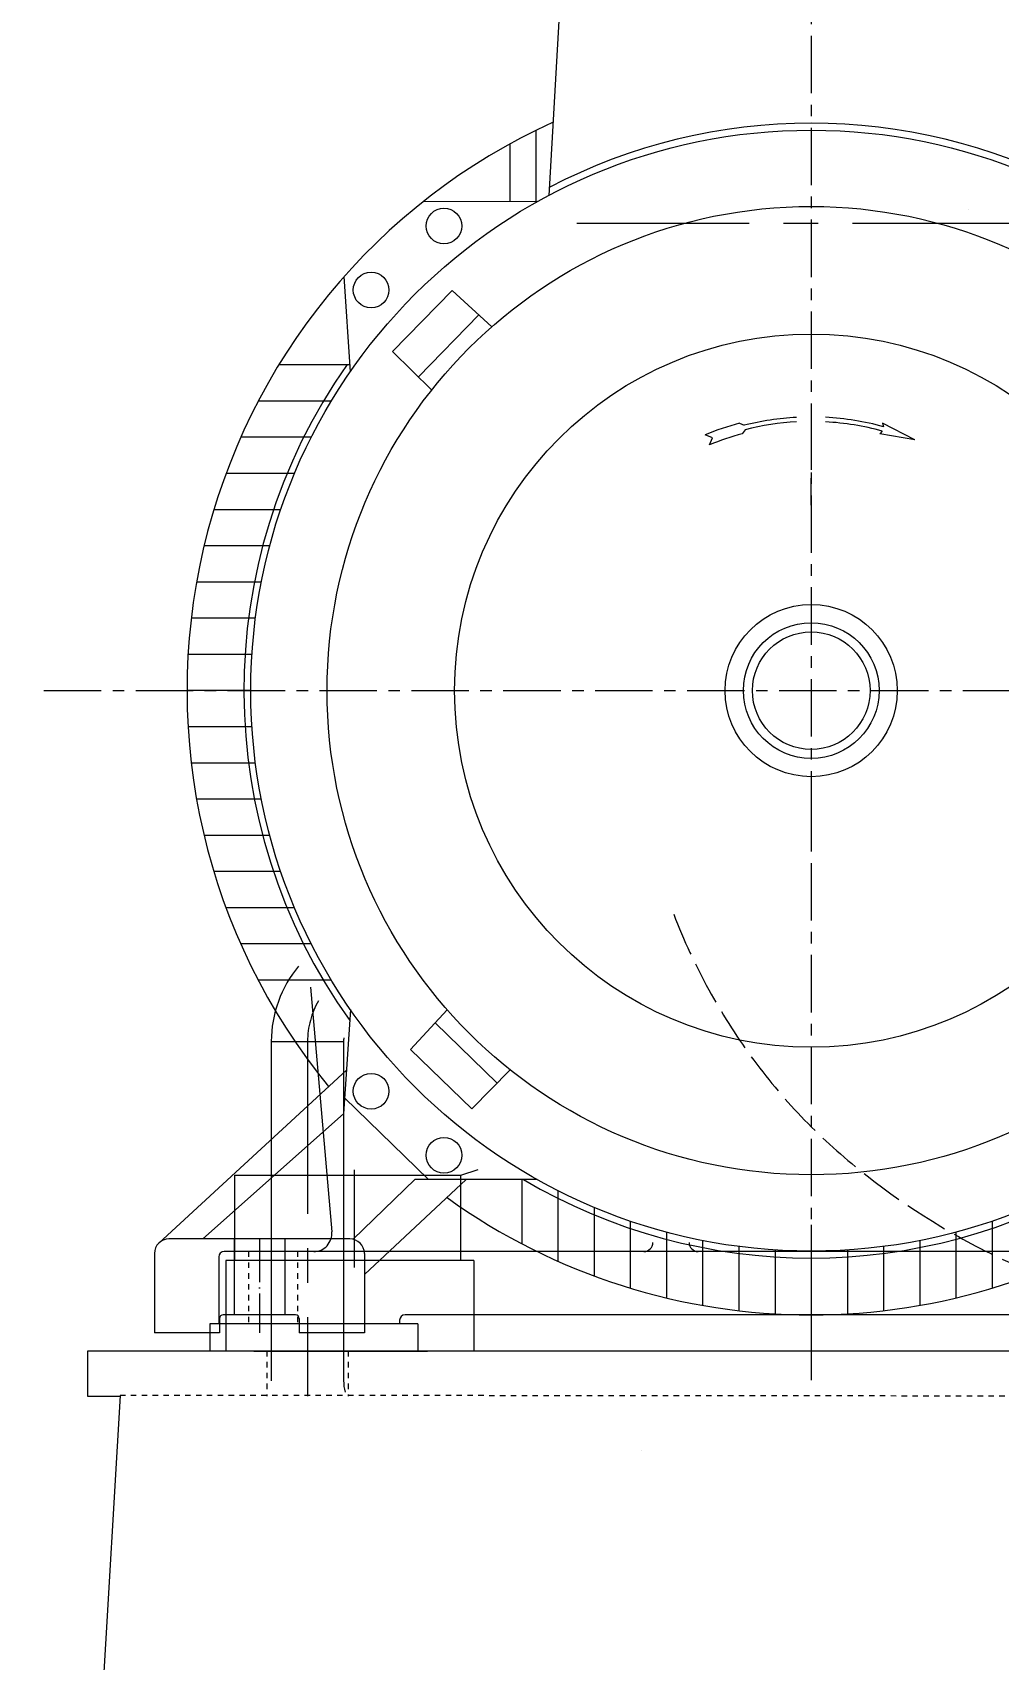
# Model space of a CAD drawing. Header units: inches. Extents: x 0 to 22015, y 0 to 16774.
# Drawn here: x 4342 to 4876, y 3757 to 4656 of the extents above; entities that cross this region are included whole.
import ezdxf

# ---------------------------------------------------------------- set-up
doc = ezdxf.new("R2010")
doc.units = ezdxf.units.IN
doc.header["$MEASUREMENT"] = 0
for name, pattern in [('ACAD_ISO02W100', [15, 12, -3]), ('ACAD_ISO04W100', [30, 24, -3, 0, -3]), ('CENTER', [50.8, 31.75, -6.35, 6.35, -6.35]), ('EB_DASH', [6, 3, -3])]:
    doc.linetypes.add(name, pattern=pattern)
for name, color, linetype, lineweight in [('CAXA0', 7, 'Continuous', 5), ('CAXA1', 5, 'CENTER', 5), ('CAXA2', 6, 'EB_DASH', 5), ('图层1', 1, 'ACAD_ISO04W100', 5)]:
    doc.layers.add(name, color=color, linetype=linetype, lineweight=lineweight)
doc.styles.add('Roman', font='arial.ttf')

msp = doc.modelspace()

# ---------------------------------------------------------------- linework, layer by layer
at = {"color": 7, "linetype": 'ACAD_ISO02W100', "lineweight": 5, "ltscale": 2}
msp.add_open_spline([(4696.29, 4168.67), (4701.78, 4154.34), (4720.58, 4114.03), (4763.96, 4053.82), (4833.15, 3999.29), (4913.02, 3959.05), (4993.02, 3950.78), (5043.09, 3953.83), (5063.15, 3956.86)], degree=3, knots=[922.637074, 922.637074, 922.637074, 922.637074, 968.691731, 1055.705871, 1143.309144, 1231.838631, 1320.822914, 1381.864996, 1381.864996, 1381.864996, 1381.864996], dxfattribs=at)
at = {"layer": 'CAXA0', "color": 7, "linetype": 'Continuous', "lineweight": 5}
for p, q in [((4717.71, 4431.98), (4713.7, 4433.57)), ((4732.58, 4439.99), (4735.18, 4438.86)), ((4735.79, 4436.43), (4734.13, 4434.19)), ((4811.54, 4435.69), (4810.23, 4434.23)), ((4829.58, 4430.8), (4810.23, 4434.23)), ((4811.78, 4440.03), (4812.2, 4438.1)), ((4829.58, 4430.8), (4811.78, 4440.03)), ((4716, 4428.03), (4717.71, 4431.98)), ((4495.45, 4128.33), (4507.28, 3993.09)), ((4473.87, 4098.32), (4503.82, 4098.32)), ((4473.87, 4098.32), (4473.87, 3910.78)), ((4473.87, 4098.32), (4513.82, 4098.32)), ((4513.82, 4098.32), (4513.82, 3910.96)), ((4453.68, 3977.21), (4453.68, 4024.4)), ((4453.68, 4024.4), (4578.68, 4024.4)), ((4578.68, 4024.4), (4588.28, 4027.52)), ((4578.68, 3977.21), (4578.68, 4024.4)), ((4444.8, 3979.22), (4444.8, 3942.22)), ((5189.3, 3982.22), (4447.8, 3982.22)), ((4585.79, 3977.21), (4448.68, 3977.21)), ((4448.68, 3977.21), (4448.68, 3927.22)), ((4585.79, 3977.21), (4585.79, 3927.22)), ((4512.29, 3942.22), (4439.8, 3942.22)), ((4439.8, 3942.22), (4439.8, 3927.22)), ((4450.79, 3942.22), (4439.8, 3942.22)), ((4512.3, 3942.22), (4444.8, 3942.22)), ((4554.8, 3942.22), (4459.8, 3942.22)), ((4544.8, 3944.22), (4544.8, 3942.22)), ((5079.3, 3947.22), (4547.8, 3947.22)), ((4554.8, 3942.22), (4554.8, 3927.22)), ((4372.29, 3927.22), (4372.29, 3902.22)), ((4372.29, 3927.22), (4372.29, 3902.22)), ((5262.29, 3927.22), (4372.29, 3927.22)), ((5232.29, 3927.22), (4402.29, 3927.22)), ((4464.29, 3927.22), (4560.29, 3927.22)), ((4390.24, 3902.62), (4366.5, 3497.22)), ((4372.29, 3902.22), (4390.22, 3902.22))]:
    msp.add_line(p, q, dxfattribs=at)
for centre, radius in [((4772.29, 4292.26), 37.5), ((4772.3, 4292.21), 32.5), ((4772.3, 4292.21), 32.5)]:
    msp.add_circle(centre, radius, dxfattribs=at)
for centre, radius, start, end in [((5002.3, 4292.22), 302, 118.22705, 118.22716), ((4772.26, 4292.22), 151.25, 93.0474, 104.19107), ((4772.26, 4292.22), 151.25, 74.68662, 86.98353), ((4772.26, 4292.22), 153, 105.02886, 112.5006), ((4772.26, 4292.22), 147, 105.03004, 112.50062), ((4772.26, 4292.22), 148.75, 93.09867, 104.19107), ((4772.26, 4292.22), 148.75, 74.68662, 86.93278), ((4538.9, 4098.32), 65.03, 140.18674, 180), ((4538.9, 4098.32), 25.08, 175.48077, 180), ((4497.32, 3992.22), 10, 270, 5), ((4679.8, 3987.22), 5, 270, 0), ((4709.8, 3987.22), 5, 180, 270), ((4447.8, 3979.22), 3, 90, 180), ((4547.8, 3944.22), 3, 90, 180), ((4538.82, 3910.96), 25, 180, 195)]:
    msp.add_arc(centre, radius, start, end, dxfattribs=at)
at = {"layer": 'CAXA1', "linetype": 'CENTER', "lineweight": 5}
for p, q in [((4772.29, 4958.94), (4772.29, 3907.5)), ((4348.1, 4292.21), (5196.49, 4292.21))]:
    msp.add_line(p, q, dxfattribs=at)
at = {"layer": 'CAXA1', "linetype": 'CENTER', "lineweight": 5, "ltscale": 3}
for p, q in [((4642.73, 4550.62), (5088.62, 4550.62)), ((4772.25, 4430.22), (4772.25, 4414.22)), ((4772.29, 4394.71), (4772.29, 4409.71)), ((4772.3, 4224.71), (4772.3, 4209.71)), ((4493.9, 4098.32), (4493.9, 3902.22)), ((4519.68, 4027.4), (4519.68, 3973.4)), ((4772.29, 3997), (4772.29, 3916.75)), ((4772.29, 3927.23), (4772.29, 3916.75)), ((4678.39, 3872.21), (4678.29, 3872.21))]:
    msp.add_line(p, q, dxfattribs=at)
msp.add_arc((4538.9, 4098.32), 45, 149.93289, 180, dxfattribs=at)
at = {"layer": 'CAXA2', "color": 7, "linetype": 'EB_DASH', "lineweight": 5}
for p, q in [((4461.3, 3982.22), (4461.3, 3942.22)), ((4488.3, 3982.22), (4488.3, 3942.22)), ((4471.4, 3927.22), (4471.4, 3902.22)), ((4516.4, 3927.22), (4516.4, 3902.22)), ((4390.26, 3902.92), (5244.36, 3902.22))]:
    msp.add_line(p, q, dxfattribs=at)
at = {"layer": '图层1', "color": 7, "linetype": 'ByBlock', "lineweight": 5}
for p, q in [((4637.65, 4744.69), (4627.24, 4565.9)), ((4620.13, 4601.84), (4620.13, 4562.46)), ((4605.64, 4594.29), (4605.64, 4562.44)), ((4620.92, 4562.46), (4557.82, 4562.44)), ((4517.59, 4468.49), (4514.08, 4521.01)), ((4540.91, 4479.69), (4573.79, 4513.42)), ((4595.75, 4493.29), (4573.79, 4513.42)), ((4555.15, 4465.64), (4588.54, 4499.9)), ((4562.52, 4458.36), (4540.91, 4479.69)), ((4478.16, 4472.51), (4517.32, 4472.51)), ((4507.06, 4452.21), (4466.64, 4452.21)), ((4495.98, 4432.21), (4456.98, 4432.21)), ((4486.73, 4412.21), (4448.84, 4412.21)), ((4479.12, 4392.21), (4442.11, 4392.21)), ((4473.05, 4372.21), (4436.7, 4372.21)), ((4468.41, 4352.21), (4432.55, 4352.21)), ((4465.13, 4332.21), (4429.62, 4332.21)), ((4463.19, 4312.21), (4427.87, 4312.21)), ((4462.54, 4292.21), (4427.29, 4292.21)), ((4463.19, 4272.21), (4427.87, 4272.21)), ((4465.13, 4252.21), (4429.62, 4252.21)), ((4468.41, 4232.21), (4432.55, 4232.21)), ((4473.05, 4212.21), (4436.7, 4212.21)), ((4479.12, 4192.21), (4442.11, 4192.21)), ((4486.73, 4172.21), (4448.84, 4172.21)), ((4495.98, 4152.21), (4456.98, 4152.21)), ((4507.06, 4132.21), (4466.64, 4132.21)), ((4517.59, 4115.93), (4513.74, 4058.38)), ((4571.03, 4115.88), (4550.89, 4093.92)), ((4598.67, 4075.28), (4564.42, 4108.67)), ((4584.62, 4061.04), (4550.89, 4093.92)), ((4411.64, 3986.87), (4515.35, 4082.46)), ((4605.95, 4082.65), (4584.62, 4061.04)), ((4560.8, 4021.98), (4514.33, 4067.13)), ((4436.05, 3989.21), (4513.74, 4058.38)), ((4519.12, 3989), (4553.15, 4021.98)), ((4525.29, 3969.49), (4581.66, 4021.98)), ((4620.89, 4021.98), (4553.15, 4021.98)), ((4612.29, 4021.98), (4612.29, 3986.56)), ((4632.29, 4015.9), (4632.29, 3976.89)), ((4652.29, 4006.64), (4652.29, 3968.75)), ((4672.29, 3999.04), (4672.29, 3962.02)), ((4692.29, 3992.96), (4692.29, 3956.61)), ((4852.29, 3992.96), (4852.29, 3956.61)), ((4872.29, 3999.04), (4872.29, 3962.02)), ((4517.29, 3989.21), (4417.29, 3989.21)), ((4453.29, 3989.21), (4453.29, 3947.21)), ((4481.29, 3989.21), (4481.29, 3947.21)), ((4712.29, 3988.32), (4712.29, 3952.47)), ((4732.29, 3985.05), (4732.29, 3949.54)), ((4812.29, 3985.05), (4812.29, 3949.54)), ((4832.29, 3988.32), (4832.29, 3952.47)), ((4409.29, 3981.21), (4409.29, 3937.21)), ((4525.29, 3981.21), (4525.29, 3937.21)), ((4752.29, 3983.1), (4752.29, 3947.79)), ((4772.29, 3982.45), (4772.29, 3947.21)), ((4792.29, 3983.1), (4792.29, 3947.79)), ((4445.29, 3945.21), (4445.29, 3937.21)), ((4487.29, 3947.21), (4447.29, 3947.21)), ((4489.29, 3945.21), (4489.29, 3937.21)), ((4445.29, 3937.21), (4409.29, 3937.21)), ((4525.29, 3937.21), (4489.29, 3937.21))]:
    msp.add_line(p, q, dxfattribs=at)
at = {"layer": '图层1', "color": 7, "lineweight": 5}
msp.add_line((4467.29, 3989.21), (4467.29, 3937.21), dxfattribs=at)
at = {"layer": '图层1', "color": 7, "linetype": 'ByBlock', "lineweight": 5}
for centre, radius in [((4772.29, 4292.21), 309.76), ((4772.29, 4292.21), 267.58), ((4569.29, 4548.99), 9.85), ((4529.02, 4513.6), 9.85), ((4772.29, 4292.21), 197.1), ((4772.29, 4292.21), 47.58), ((4529.02, 4070.82), 9.85), ((4569.29, 4035.43), 9.85)]:
    msp.add_circle(centre, radius, dxfattribs=at)
for centre, radius, start, end in [((4772.29, 4292.21), 345, 114.43233, 219.35924), ((4772.29, 4292.21), 313.57, 62.49961, 117.50039), ((4772.29, 4292.21), 323.53, 142.34348, 142.41001), ((4772.29, 4292.21), 313.57, 144.90105, 215.5541), ((4772.29, 4292.21), 313.57, 239.51931, 300.48069), ((4772.29, 4292.21), 345, 234.30232, 305.69768), ((4417.29, 3981.21), 8, 90, 180), ((4517.29, 3981.21), 8, 0, 90), ((4447.29, 3945.21), 2, 90, 180), ((4487.29, 3945.21), 2, 0, 90)]:
    msp.add_arc(centre, radius, start, end, dxfattribs=at)

# ---------------------------------------------------------------- texts
at = {"color": 7, "lineweight": 5, "insert": (2274.53, 5174.65), "char_height": 150, "attachment_point": 1, "style": 'Roman'}
msp.add_mtext('BLOWER OUTLET\\PADJUSTABLE EVERY \\P15%%D RADIALLY', dxfattribs=at)

doc.saveas('drawing.dxf')
